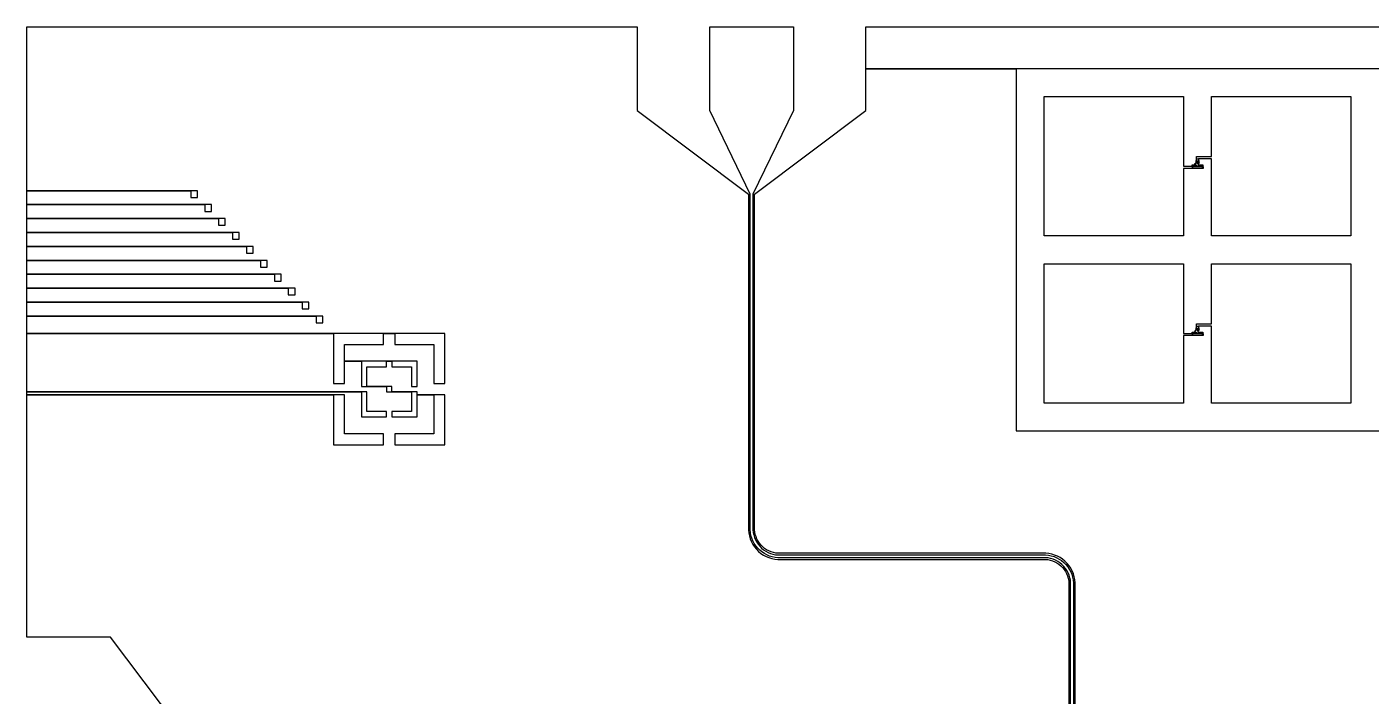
# Model space of a CAD drawing. Extents: x 200 to 9800, y 200 to 9800.
# Drawn here: x 200 to 5022, y 7398 to 9800 of the extents above; entities that cross this region are included whole.
import ezdxf

# ---------------------------------------------------------------- set-up
doc = ezdxf.new("R2010")
doc.units = 0
doc.layers.add('L136D1', color=1, linetype='CONTINUOUS')
doc.layers.add('L1D0', color=2, linetype='CONTINUOUS')

msp = doc.modelspace()

# ---------------------------------------------------------------- linework, layer by layer
at = {"layer": 'L136D1'}
for points in [[(4383.5, 9298), (4383.5, 9299.5), (4380.975, 9299.5), (4380.927, 9299.505), (4380.878, 9299.514), (4380.831, 9299.529), (4380.786, 9299.547), (4380.743, 9299.571), (4380.702, 9299.598), (4380.664, 9299.629), (4380.629, 9299.664), (4380.598, 9299.702), (4380.571, 9299.743), (4380.547, 9299.786), (4380.529, 9299.831), (4380.514, 9299.878), (4380.505, 9299.927), (4380.5, 9299.975), (4380.5, 9304.525), (4380.505, 9304.573), (4380.514, 9304.622), (4380.529, 9304.669), (4380.547, 9304.714), (4380.571, 9304.757), (4380.598, 9304.798), (4380.629, 9304.836), (4380.664, 9304.871), (4380.702, 9304.902), (4380.743, 9304.929), (4380.786, 9304.953), (4380.831, 9304.971), (4380.878, 9304.986), (4380.927, 9304.995), (4380.975, 9305), (4393.485, 9305), (4390.25, 9308.236), (4389.543, 9307.529), (4389.529, 9307.543), (4390.236, 9308.25), (4389.529, 9308.957), (4389.543, 9308.971), (4390.25, 9308.264), (4393.485, 9311.5), (4393.515, 9311.5), (4390.264, 9308.25), (4393.515, 9305), (4394.025, 9305), (4394.073, 9304.995), (4394.122, 9304.986), (4394.169, 9304.971), (4394.214, 9304.953), (4394.257, 9304.929), (4394.298, 9304.902), (4394.336, 9304.871), (4394.371, 9304.836), (4394.402, 9304.798), (4394.429, 9304.757), (4394.453, 9304.714), (4394.471, 9304.669), (4394.486, 9304.622), (4394.495, 9304.573), (4394.5, 9304.525), (4394.5, 9301.975), (4394.505, 9301.927), (4394.514, 9301.878), (4394.529, 9301.831), (4394.547, 9301.786), (4394.571, 9301.743), (4394.598, 9301.702), (4394.629, 9301.664), (4394.664, 9301.629), (4394.702, 9301.598), (4394.743, 9301.571), (4394.786, 9301.547), (4394.831, 9301.529), (4394.878, 9301.514), (4394.927, 9301.505), (4394.975, 9301.5), (4404.025, 9301.5), (4404.073, 9301.505), (4404.122, 9301.514), (4404.169, 9301.529), (4404.214, 9301.547), (4404.257, 9301.571), (4404.298, 9301.598), (4404.336, 9301.629), (4404.371, 9301.664), (4404.402, 9301.702), (4404.429, 9301.743), (4404.453, 9301.786), (4404.471, 9301.831), (4404.486, 9301.878), (4404.495, 9301.927), (4404.5, 9301.975), (4404.5, 9304.525), (4404.505, 9304.573), (4404.514, 9304.622), (4404.529, 9304.669), (4404.547, 9304.714), (4404.571, 9304.757), (4404.598, 9304.798), (4404.629, 9304.836), (4404.639, 9304.846), (4401.25, 9308.236), (4400.543, 9307.529), (4400.529, 9307.543), (4401.236, 9308.25), (4400.529, 9308.957), (4400.543, 9308.971), (4401.25, 9308.264), (4404.485, 9311.5), (4393.485, 9311.5), (4393.5, 9311.515), (4393.5, 9312.5), (4394.5, 9312.5), (4394.5, 9319.725), (4394.505, 9319.773), (4394.514, 9319.822), (4394.529, 9319.869), (4394.547, 9319.914), (4394.571, 9319.957), (4394.598, 9319.998), (4394.629, 9320.036), (4394.664, 9320.071), (4394.702, 9320.102), (4394.743, 9320.129), (4394.786, 9320.153), (4394.831, 9320.171), (4394.878, 9320.186), (4394.927, 9320.195), (4394.975, 9320.2), (4395.5, 9320.2), (4395.5, 9326.5), (4403.5, 9326.5), (4403.5, 9320.2), (4404.025, 9320.2), (4404.073, 9320.195), (4404.122, 9320.186), (4404.169, 9320.171), (4404.214, 9320.153), (4404.257, 9320.129), (4404.298, 9320.102), (4404.336, 9320.071), (4404.371, 9320.036), (4404.402, 9319.998), (4404.429, 9319.957), (4404.453, 9319.914), (4404.471, 9319.869), (4404.486, 9319.822), (4404.495, 9319.773), (4404.5, 9319.725), (4404.5, 9312.5), (4405.5, 9312.5), (4405.5, 9311.5), (4404.515, 9311.5), (4401.264, 9308.25), (4404.654, 9304.861), (4404.664, 9304.871), (4404.702, 9304.902), (4404.743, 9304.929), (4404.786, 9304.953), (4404.831, 9304.971), (4404.878, 9304.986), (4404.927, 9304.995), (4404.975, 9305), (4418.025, 9305), (4418.073, 9304.995), (4418.122, 9304.986), (4418.169, 9304.971), (4418.214, 9304.953), (4418.257, 9304.929), (4418.298, 9304.902), (4418.336, 9304.871), (4418.371, 9304.836), (4418.402, 9304.798), (4418.429, 9304.757), (4418.453, 9304.714), (4418.471, 9304.669), (4418.486, 9304.622), (4418.495, 9304.573), (4418.5, 9304.525), (4418.5, 9299.975), (4418.495, 9299.927), (4418.486, 9299.878), (4418.471, 9299.831), (4418.453, 9299.786), (4418.429, 9299.743), (4418.402, 9299.702), (4418.371, 9299.664), (4418.336, 9299.629), (4418.298, 9299.598), (4418.257, 9299.571), (4418.214, 9299.547), (4418.169, 9299.529), (4418.122, 9299.514), (4418.073, 9299.505), (4418.025, 9299.5), (4415.5, 9299.5), (4415.5, 9298)], [(4383.5, 8698), (4383.5, 8699.5), (4380.975, 8699.5), (4380.927, 8699.505), (4380.878, 8699.514), (4380.831, 8699.529), (4380.786, 8699.547), (4380.743, 8699.571), (4380.702, 8699.598), (4380.664, 8699.629), (4380.629, 8699.664), (4380.598, 8699.702), (4380.571, 8699.743), (4380.547, 8699.786), (4380.529, 8699.831), (4380.514, 8699.878), (4380.505, 8699.927), (4380.5, 8699.975), (4380.5, 8704.525), (4380.505, 8704.573), (4380.514, 8704.622), (4380.529, 8704.669), (4380.547, 8704.714), (4380.571, 8704.757), (4380.598, 8704.798), (4380.629, 8704.836), (4380.664, 8704.871), (4380.702, 8704.902), (4380.743, 8704.929), (4380.786, 8704.953), (4380.831, 8704.971), (4380.878, 8704.986), (4380.927, 8704.995), (4380.975, 8705), (4393.485, 8705), (4390.25, 8708.236), (4389.543, 8707.529), (4389.529, 8707.543), (4390.236, 8708.25), (4389.529, 8708.957), (4389.543, 8708.971), (4390.25, 8708.264), (4393.485, 8711.5), (4393.515, 8711.5), (4390.264, 8708.25), (4393.515, 8705), (4394.025, 8705), (4394.073, 8704.995), (4394.122, 8704.986), (4394.169, 8704.971), (4394.214, 8704.953), (4394.257, 8704.929), (4394.298, 8704.902), (4394.336, 8704.871), (4394.371, 8704.836), (4394.402, 8704.798), (4394.429, 8704.757), (4394.453, 8704.714), (4394.471, 8704.669), (4394.486, 8704.622), (4394.495, 8704.573), (4394.5, 8704.525), (4394.5, 8701.975), (4394.505, 8701.927), (4394.514, 8701.878), (4394.529, 8701.831), (4394.547, 8701.786), (4394.571, 8701.743), (4394.598, 8701.702), (4394.629, 8701.664), (4394.664, 8701.629), (4394.702, 8701.598), (4394.743, 8701.571), (4394.786, 8701.547), (4394.831, 8701.529), (4394.878, 8701.514), (4394.927, 8701.505), (4394.975, 8701.5), (4404.025, 8701.5), (4404.073, 8701.505), (4404.122, 8701.514), (4404.169, 8701.529), (4404.214, 8701.547), (4404.257, 8701.571), (4404.298, 8701.598), (4404.336, 8701.629), (4404.371, 8701.664), (4404.402, 8701.702), (4404.429, 8701.743), (4404.453, 8701.786), (4404.471, 8701.831), (4404.486, 8701.878), (4404.495, 8701.927), (4404.5, 8701.975), (4404.5, 8704.525), (4404.505, 8704.573), (4404.514, 8704.622), (4404.529, 8704.669), (4404.547, 8704.714), (4404.571, 8704.757), (4404.598, 8704.798), (4404.629, 8704.836), (4404.639, 8704.846), (4401.25, 8708.236), (4400.543, 8707.529), (4400.529, 8707.543), (4401.236, 8708.25), (4400.529, 8708.957), (4400.543, 8708.971), (4401.25, 8708.264), (4404.485, 8711.5), (4393.485, 8711.5), (4393.5, 8711.515), (4393.5, 8712.5), (4394.5, 8712.5), (4394.5, 8719.725), (4394.505, 8719.773), (4394.514, 8719.822), (4394.529, 8719.869), (4394.547, 8719.914), (4394.571, 8719.957), (4394.598, 8719.998), (4394.629, 8720.036), (4394.664, 8720.071), (4394.702, 8720.102), (4394.743, 8720.129), (4394.786, 8720.153), (4394.831, 8720.171), (4394.878, 8720.186), (4394.927, 8720.195), (4394.975, 8720.2), (4395.5, 8720.2), (4395.5, 8726.5), (4403.5, 8726.5), (4403.5, 8720.2), (4404.025, 8720.2), (4404.073, 8720.195), (4404.122, 8720.186), (4404.169, 8720.171), (4404.214, 8720.153), (4404.257, 8720.129), (4404.298, 8720.102), (4404.336, 8720.071), (4404.371, 8720.036), (4404.402, 8719.998), (4404.429, 8719.957), (4404.453, 8719.914), (4404.471, 8719.869), (4404.486, 8719.822), (4404.495, 8719.773), (4404.5, 8719.725), (4404.5, 8712.5), (4405.5, 8712.5), (4405.5, 8711.5), (4404.515, 8711.5), (4401.264, 8708.25), (4404.654, 8704.861), (4404.664, 8704.871), (4404.702, 8704.902), (4404.743, 8704.929), (4404.786, 8704.953), (4404.831, 8704.971), (4404.878, 8704.986), (4404.927, 8704.995), (4404.975, 8705), (4418.025, 8705), (4418.073, 8704.995), (4418.122, 8704.986), (4418.169, 8704.971), (4418.214, 8704.953), (4418.257, 8704.929), (4418.298, 8704.902), (4418.336, 8704.871), (4418.371, 8704.836), (4418.402, 8704.798), (4418.429, 8704.757), (4418.453, 8704.714), (4418.471, 8704.669), (4418.486, 8704.622), (4418.495, 8704.573), (4418.5, 8704.525), (4418.5, 8699.975), (4418.495, 8699.927), (4418.486, 8699.878), (4418.471, 8699.831), (4418.453, 8699.786), (4418.429, 8699.743), (4418.402, 8699.702), (4418.371, 8699.664), (4418.336, 8699.629), (4418.298, 8699.598), (4418.257, 8699.571), (4418.214, 8699.547), (4418.169, 8699.529), (4418.122, 8699.514), (4418.073, 8699.505), (4418.025, 8699.5), (4415.5, 8699.5), (4415.5, 8698)]]:
    msp.add_lwpolyline(points, close=True, dxfattribs=at)
at = {"layer": 'L1D0'}
for points in [[(799.5, 7211), (499.5, 7610), (199.5, 7610), (199.5, 8480), (1299.5, 8480), (1299.5, 8300), (1479.5, 8300), (1479.5, 8340), (1339.5, 8340), (1339.5, 8480), (199.5, 8480), (199.5, 8490), (1399.5, 8490), (1399.5, 8400), (1489.5, 8400), (1489.5, 8420), (1419.5, 8420), (1419.5, 8490), (199.5, 8490), (199.5, 8700), (1299.5, 8700), (1299.5, 8520), (1339.5, 8520), (1339.5, 8600), (1399.5, 8600), (1399.5, 8510), (1489.5, 8510), (1489.5, 8490), (1579.5, 8490), (1579.5, 8420), (1509.5, 8420), (1509.5, 8400), (1599.5, 8400), (1599.5, 8480), (1659.5, 8480), (1659.5, 8340), (1519.5, 8340), (1519.5, 8300), (1699.5, 8300), (1699.5, 8480), (1599.5, 8480), (1599.5, 8490), (1509.5, 8490), (1509.5, 8510), (1419.5, 8510), (1419.5, 8580), (1489.5, 8580), (1489.5, 8600), (1509.5, 8600), (1509.5, 8580), (1579.5, 8580), (1579.5, 8510), (1599.5, 8510), (1599.5, 8600), (1339.5, 8600), (1339.5, 8660), (1479.5, 8660), (1479.5, 8700), (1519.5, 8700), (1519.5, 8660), (1659.5, 8660), (1659.5, 8520), (1699.5, 8520), (1699.5, 8700), (199.5, 8700), (199.5, 8762), (1237.5, 8762), (1237.5, 8738), (1261.5, 8738), (1261.5, 8762), (199.5, 8762), (199.5, 8812), (1187.5, 8812), (1187.5, 8788), (1211.5, 8788), (1211.5, 8812), (199.5, 8812), (199.5, 8862), (1137.5, 8862), (1137.5, 8838), (1161.5, 8838), (1161.5, 8862), (199.5, 8862), (199.5, 8912), (1087.5, 8912), (1087.5, 8888), (1111.5, 8888), (1111.5, 8912), (199.5, 8912), (199.5, 8962), (1037.5, 8962), (1037.5, 8938), (1061.5, 8938), (1061.5, 8962), (199.5, 8962), (199.5, 9012), (987.5, 9012), (987.5, 8988), (1011.5, 8988), (1011.5, 9012), (199.5, 9012), (199.5, 9062), (937.5, 9062), (937.5, 9038), (961.5, 9038), (961.5, 9062), (199.5, 9062), (199.5, 9112), (887.5, 9112), (887.5, 9088), (911.5, 9088), (911.5, 9112), (199.5, 9112), (199.5, 9162), (837.5, 9162), (837.5, 9138), (861.5, 9138), (861.5, 9162), (199.5, 9162), (199.5, 9212), (787.5, 9212), (787.5, 9188), (811.5, 9188), (811.5, 9212), (199.5, 9212), (199.5, 9800), (2389.5, 9800), (2389.5, 9500), (2788.5, 9200), (2788.5, 7994.547), (2789.569, 7983.693), (2791.697, 7972.997), (2794.863, 7962.56), (2799.036, 7952.484), (2804.177, 7942.866), (2810.236, 7933.798), (2817.155, 7925.367), (2824.867, 7917.655), (2833.298, 7910.736), (2842.366, 7904.677), (2851.984, 7899.536), (2862.06, 7895.363), (2872.497, 7892.197), (2883.193, 7890.069), (2894.047, 7889), (3853.872, 7889), (3862.575, 7888.143), (3871.151, 7886.437), (3879.519, 7883.898), (3887.598, 7880.552), (3895.31, 7876.43), (3902.581, 7871.572), (3909.341, 7866.024), (3915.524, 7859.841), (3921.072, 7853.081), (3925.93, 7845.81), (3930.052, 7838.098), (3933.398, 7830.019), (3935.937, 7821.651), (3937.643, 7813.075), (3938.5, 7804.372), (3938.5, 6494)], [(3944.5, 6500), (3944.5, 7804.667), (3943.585, 7813.956), (3941.764, 7823.111), (3939.055, 7832.043), (3935.483, 7840.667), (3931.082, 7848.899), (3925.897, 7856.66), (3919.975, 7863.875), (3913.375, 7870.475), (3906.16, 7876.397), (3898.399, 7881.582), (3890.167, 7885.983), (3881.543, 7889.555), (3872.611, 7892.264), (3863.456, 7894.085), (3854.167, 7895), (2894.342, 7895), (2884.075, 7896.011), (2873.956, 7898.024), (2864.084, 7901.019), (2854.553, 7904.967), (2845.454, 7909.83), (2836.876, 7915.561), (2828.901, 7922.106), (2821.606, 7929.401), (2815.061, 7937.376), (2809.33, 7945.954), (2804.467, 7955.053), (2800.519, 7964.584), (2797.524, 7974.456), (2795.511, 7984.575), (2794.5, 7994.842), (2794.5, 9200), (2649.5, 9500), (2649.5, 9800), (2949.5, 9800), (2949.5, 9500), (2804.5, 9200), (2804.5, 7995.333), (2805.415, 7986.044), (2807.236, 7976.889), (2809.945, 7967.957), (2813.517, 7959.333), (2817.918, 7951.101), (2823.103, 7943.34), (2829.025, 7936.125), (2835.625, 7929.525), (2842.84, 7923.603), (2850.601, 7918.418), (2858.833, 7914.017), (2867.457, 7910.445), (2876.389, 7907.736), (2885.544, 7905.915), (2894.833, 7905), (3854.658, 7905), (3864.925, 7903.989), (3875.044, 7901.976), (3884.916, 7898.981), (3894.447, 7895.033), (3903.546, 7890.17), (3912.124, 7884.439), (3920.099, 7877.894), (3927.394, 7870.599), (3933.939, 7862.624), (3939.67, 7854.046), (3944.533, 7844.947), (3948.481, 7835.416), (3951.476, 7825.544), (3953.489, 7815.425), (3954.5, 7805.158), (3954.5, 6500)], [(6249.5, 9650), (3209.5, 9650), (3209.5, 9800), (6789.5, 9800)], [(3960.5, 6494), (3960.5, 7805.453), (3959.431, 7816.307), (3957.303, 7827.003), (3954.137, 7837.44), (3949.964, 7847.516), (3944.823, 7857.134), (3938.764, 7866.202), (3931.845, 7874.633), (3924.133, 7882.345), (3915.702, 7889.264), (3906.634, 7895.323), (3897.016, 7900.464), (3886.94, 7904.637), (3876.503, 7907.803), (3865.807, 7909.931), (3854.953, 7911), (2895.128, 7911), (2886.425, 7911.857), (2877.849, 7913.563), (2869.481, 7916.102), (2861.402, 7919.448), (2853.69, 7923.57), (2846.419, 7928.428), (2839.659, 7933.976), (2833.476, 7940.159), (2827.928, 7946.919), (2823.07, 7954.19), (2818.948, 7961.902), (2815.602, 7969.981), (2813.063, 7978.349), (2811.357, 7986.925), (2810.5, 7995.628), (2810.5, 9200), (3209.5, 9500), (3209.5, 9650), (3749.5, 9650), (3749.5, 8350), (6249.5, 8350)]]:
    msp.add_lwpolyline(points, dxfattribs=at)
for points in [[(3849.5, 9050), (3849.5, 9550), (4349.5, 9550), (4349.5, 9300), (4379, 9300), (4379, 9298), (4383.5, 9298), (4383.5, 9301), (4381.5, 9301), (4381.5, 9304), (4386.5, 9304), (4386.5, 9300), (4412.5, 9300), (4412.5, 9304), (4417.5, 9304), (4417.5, 9301), (4415.5, 9301), (4415.5, 9298), (4419.5, 9298), (4419.5, 9292), (4349.5, 9292), (4349.5, 9050)], [(4449.5, 9050), (4449.5, 9326.5), (4403.5, 9326.5), (4403.5, 9314.5), (4400.5, 9314.5), (4400.5, 9315.5), (4401.5, 9315.5), (4401.5, 9317.5), (4397.5, 9317.5), (4397.5, 9315.5), (4398.5, 9315.5), (4398.5, 9314.5), (4395.5, 9314.5), (4395.5, 9334.5), (4449.5, 9334.5), (4449.5, 9550), (4949.5, 9550), (4949.5, 9050)], [(3849.5, 8450), (3849.5, 8950), (4349.5, 8950), (4349.5, 8700), (4379, 8700), (4379, 8698), (4383.5, 8698), (4383.5, 8701), (4381.5, 8701), (4381.5, 8704), (4386.5, 8704), (4386.5, 8700), (4412.5, 8700), (4412.5, 8704), (4417.5, 8704), (4417.5, 8701), (4415.5, 8701), (4415.5, 8698), (4419.5, 8698), (4419.5, 8692), (4349.5, 8692), (4349.5, 8450)], [(4449.5, 8450), (4449.5, 8726.5), (4403.5, 8726.5), (4403.5, 8714.5), (4400.5, 8714.5), (4400.5, 8715.5), (4401.5, 8715.5), (4401.5, 8717.5), (4397.5, 8717.5), (4397.5, 8715.5), (4398.5, 8715.5), (4398.5, 8714.5), (4395.5, 8714.5), (4395.5, 8734.5), (4449.5, 8734.5), (4449.5, 8950), (4949.5, 8950), (4949.5, 8450)]]:
    msp.add_lwpolyline(points, close=True, dxfattribs=at)

doc.saveas('drawing.dxf')
